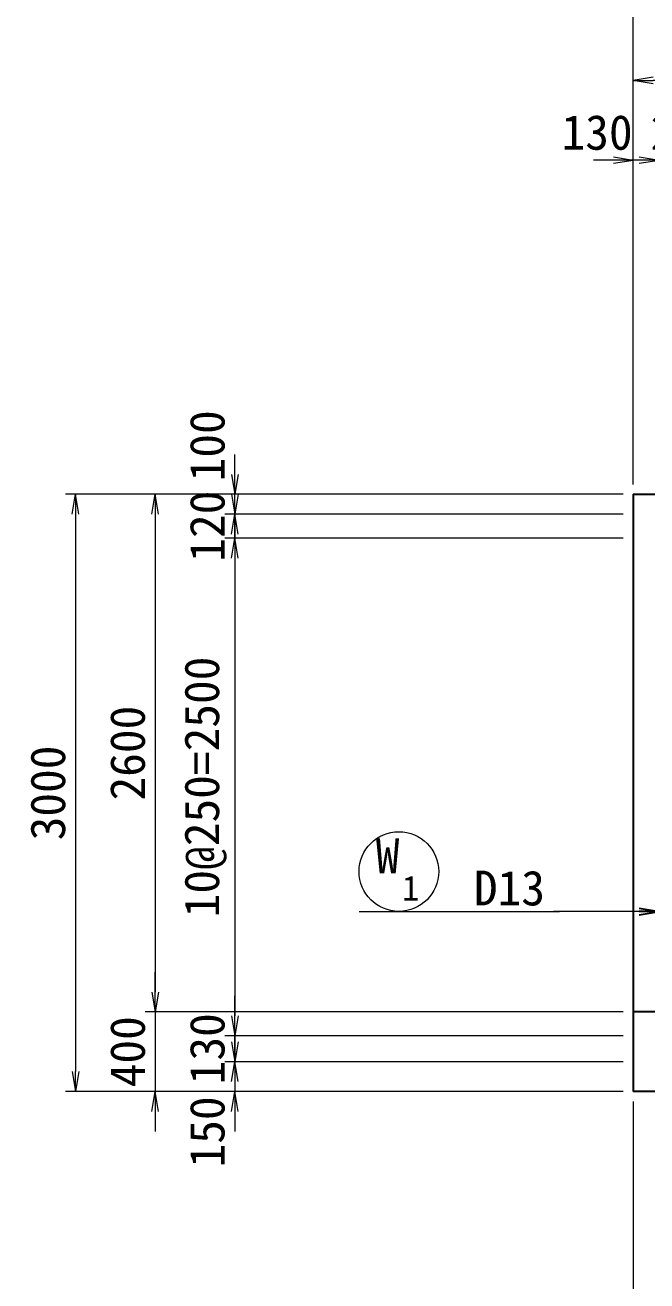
# Model space of a CAD drawing. Header units: millimetres. Extents: x 0 to 126150, y 0 to 29700.
# Drawn here: x 69815 to 72935, y 18308 to 24616 of the extents above; entities that cross this region are included whole.
import ezdxf
from ezdxf.enums import TextEntityAlignment as Align

# ---------------------------------------------------------------- set-up
doc = ezdxf.new("R2010")
doc.units = ezdxf.units.MM
doc.header["$LTSCALE"] = 500
doc.linetypes.add('DASHED2', pattern=[0.375, 0.25, -0.125])
doc.layers.get('Defpoints').update_dxf_attribs({"color": 153})
for name, color, linetype, lineweight in [('D-STR', 3, 'Continuous', 25), ('D-STR-DIM', 7, 'Continuous', 13), ('D-STR-HTXT', 4, 'Continuous', 13), ('D-STR-TXT', 7, 'Continuous', 13)]:
    doc.layers.add(name, color=color, linetype=linetype, lineweight=lineweight)
doc.styles.add('YOKO_GOTHIC', font='')
doc.styles.get('YOKO_GOTHIC').set_extended_font_data('MS Gothic')
doc.dimstyles.new('S50', dxfattribs={"dimscale": 50, "dimtxt": 3.5, "dimasz": 2, "dimexe": 1, "dimexo": 1, "dimgap": 1, "dimtad": 1, "dimdec": 0, "dimzin": 1, "dimdsep": 46, "dimtxsty": 'YOKO_GOTHIC', "dimblk": 'OPEN', "dimcen": 0, "dimclrd": 256, "dimclre": 256, "dimclrt": 256, "dimaunit": 1, "dimadec": 3, "dimazin": 0, "dimtfac": 1, "dimtdec": 0, "dimtix": 1, "dimtmove": 2, "dimatfit": 3, "dimldrblk": 'OPEN', "dimfxl": 1, "dimlwd": -1, "dimlwe": -1, "dimarcsym": 2})

# ---------------------------------------------------------------- blocks, each defined once
blk = doc.blocks.new('_Open')
at = {"color": 0, "linetype": 'ByBlock', "lineweight": -2}
for p, q in [((-1, 0.167), (0, 0)), ((-1, -0.167), (0, 0)), ((0, 0), (-1, 0))]:
    blk.add_line(p, q, dxfattribs=at)
blk = doc.blocks.new('*D237')
at = {"layer": 'D-STR-DIM', "transparency": 16777216}
for p, q in [((72866.9, 22308.7), (72866.9, 24788)), ((72966.9, 24738), (78566.9, 24738)), ((78666.9, 22308.7), (78666.9, 24788))]:
    blk.add_line(p, q, dxfattribs=at)
at = {"layer": 'Defpoints', "color": 0, "transparency": 16777216}
for p in [(78666.9, 24738), (72866.9, 22258.7), (78666.9, 22258.7)]:
    blk.add_point(p, dxfattribs=at)
at = {"layer": 'D-STR-DIM', "transparency": 16777216, "xscale": 100, "yscale": 100, "zscale": 100, "rotation": 180}
blk.add_blockref('_Open', (72866.9, 24738), dxfattribs=at)
at = {"layer": 'D-STR-DIM', "transparency": 16777216, "xscale": 100, "yscale": 100, "zscale": 100}
blk.add_blockref('_Open', (78666.9, 24738), dxfattribs=at)
at = {"layer": 'D-STR-DIM', "transparency": 16777216, "insert": (75766.9, 24875.5), "char_height": 175, "attachment_point": 5, "style": 'YOKO_GOTHIC'}
blk.add_mtext('5800', dxfattribs=at)
blk = doc.blocks.new('*D244')
at = {"layer": 'D-STR-DIM', "transparency": 16777216}
for p, q in [((72866.9, 22308.7), (72866.9, 24388)), ((78266.9, 22308.7), (78266.9, 24388)), ((78166.9, 24338), (72966.9, 24338))]:
    blk.add_line(p, q, dxfattribs=at)
at = {"layer": 'Defpoints', "color": 0, "transparency": 16777216}
for p in [(72866.9, 24338), (72866.9, 22258.7), (78266.9, 22258.7)]:
    blk.add_point(p, dxfattribs=at)
at = {"layer": 'D-STR-DIM', "transparency": 16777216, "xscale": 100, "yscale": 100, "zscale": 100, "rotation": 180}
blk.add_blockref('_Open', (72866.9, 24338), dxfattribs=at)
at = {"layer": 'D-STR-DIM', "transparency": 16777216, "xscale": 100, "yscale": 100, "zscale": 100}
blk.add_blockref('_Open', (78266.9, 24338), dxfattribs=at)
at = {"layer": 'D-STR-DIM', "transparency": 16777216, "insert": (75566.9, 24475.5), "char_height": 175, "attachment_point": 5, "style": 'YOKO_GOTHIC'}
blk.add_mtext('5400', dxfattribs=at)
blk = doc.blocks.new('*D245')
at = {"layer": 'D-STR-DIM', "transparency": 16777216}
for p, q in [((72866.9, 22308.7), (72866.9, 23988)), ((72996.9, 22308.7), (72996.9, 23988)), ((72766.9, 23938), (72666.9, 23938)), ((72996.9, 23938), (72866.9, 23938)), ((73096.9, 23938), (73196.9, 23938))]:
    blk.add_line(p, q, dxfattribs=at)
at = {"layer": 'Defpoints', "color": 0, "transparency": 16777216}
for p in [(72866.9, 23938), (72866.9, 22258.7), (72996.9, 22258.7)]:
    blk.add_point(p, dxfattribs=at)
at = {"layer": 'D-STR-DIM', "transparency": 16777216, "xscale": 100, "yscale": 100, "zscale": 100}
blk.add_blockref('_Open', (72866.9, 23938), dxfattribs=at)
at = {"layer": 'D-STR-DIM', "transparency": 16777216, "xscale": 100, "yscale": 100, "zscale": 100, "rotation": 180}
blk.add_blockref('_Open', (72996.9, 23938), dxfattribs=at)
at = {"layer": 'D-STR-DIM', "transparency": 16777216, "insert": (72685.1, 24075.5), "char_height": 175, "attachment_point": 5, "style": 'YOKO_GOTHIC'}
blk.add_mtext('130', dxfattribs=at)
blk = doc.blocks.new('*D246')
at = {"layer": 'D-STR-DIM', "transparency": 16777216}
for p, q in [((72816.9, 22258.7), (70016.9, 22258.7)), ((70066.9, 22158.7), (70066.9, 19358.7)), ((72816.9, 19258.7), (70016.9, 19258.7))]:
    blk.add_line(p, q, dxfattribs=at)
at = {"layer": 'Defpoints', "color": 0, "transparency": 16777216}
for p in [(72866.9, 22258.7), (70066.9, 19258.7), (72866.9, 19258.7)]:
    blk.add_point(p, dxfattribs=at)
at = {"layer": 'D-STR-DIM', "transparency": 16777216, "xscale": 100, "yscale": 100, "zscale": 100}
for p, rotation in [((70066.9, 22258.7), 90), ((70066.9, 19258.7), 270)]:
    blk.add_blockref('_Open', p, dxfattribs=dict(at, rotation=rotation))
at = {"layer": 'D-STR-DIM', "transparency": 16777216, "insert": (69929.4, 20758.7), "char_height": 175, "attachment_point": 5, "rotation": 90, "style": 'YOKO_GOTHIC'}
blk.add_mtext('3000', dxfattribs=at)
blk = doc.blocks.new('*D247')
at = {"layer": 'D-STR-DIM', "transparency": 16777216}
for p, q in [((72816.9, 22258.7), (70416.9, 22258.7)), ((70466.9, 22158.7), (70466.9, 19758.7)), ((72816.9, 19658.7), (70416.9, 19658.7))]:
    blk.add_line(p, q, dxfattribs=at)
at = {"layer": 'Defpoints', "color": 0, "transparency": 16777216}
for p in [(72866.9, 22258.7), (70466.9, 19658.7), (72866.9, 19658.7)]:
    blk.add_point(p, dxfattribs=at)
at = {"layer": 'D-STR-DIM', "transparency": 16777216, "xscale": 100, "yscale": 100, "zscale": 100}
for p, rotation in [((70466.9, 22258.7), 90), ((70466.9, 19658.7), 270)]:
    blk.add_blockref('_Open', p, dxfattribs=dict(at, rotation=rotation))
at = {"layer": 'D-STR-DIM', "transparency": 16777216, "insert": (70329.4, 20958.7), "char_height": 175, "attachment_point": 5, "rotation": 90, "style": 'YOKO_GOTHIC'}
blk.add_mtext('2600', dxfattribs=at)
blk = doc.blocks.new('*D248')
at = {"layer": 'D-STR-DIM', "transparency": 16777216}
for p, q in [((70466.9, 19758.7), (70466.9, 19858.7)), ((72816.9, 19658.7), (70416.9, 19658.7)), ((70466.9, 19658.7), (70466.9, 19258.7)), ((72816.9, 19258.7), (70416.9, 19258.7)), ((70466.9, 19158.7), (70466.9, 19058.7))]:
    blk.add_line(p, q, dxfattribs=at)
at = {"layer": 'Defpoints', "color": 0, "transparency": 16777216}
for p in [(72866.9, 19658.7), (70466.9, 19258.7), (72866.9, 19258.7)]:
    blk.add_point(p, dxfattribs=at)
at = {"layer": 'D-STR-DIM', "transparency": 16777216, "xscale": 100, "yscale": 100, "zscale": 100}
for p, rotation in [((70466.9, 19658.7), 270), ((70466.9, 19258.7), 90)]:
    blk.add_blockref('_Open', p, dxfattribs=dict(at, rotation=rotation))
at = {"layer": 'D-STR-DIM', "transparency": 16777216, "insert": (70329.4, 19458.7), "char_height": 175, "attachment_point": 5, "rotation": 90, "style": 'YOKO_GOTHIC'}
blk.add_mtext('400', dxfattribs=at)
blk = doc.blocks.new('*D249')
at = {"layer": 'D-STR-DIM', "transparency": 16777216}
for p, q in [((72816.9, 22038.7), (70816.9, 22038.7)), ((70866.9, 21938.7), (70866.9, 19638.7)), ((72816.9, 19538.7), (70816.9, 19538.7))]:
    blk.add_line(p, q, dxfattribs=at)
at = {"layer": 'Defpoints', "color": 0, "transparency": 16777216}
for p in [(72866.9, 22038.7), (70866.9, 19538.7), (72866.9, 19538.7)]:
    blk.add_point(p, dxfattribs=at)
at = {"layer": 'D-STR-DIM', "transparency": 16777216, "xscale": 100, "yscale": 100, "zscale": 100}
for p, rotation in [((70866.9, 22038.7), 90), ((70866.9, 19538.7), 270)]:
    blk.add_blockref('_Open', p, dxfattribs=dict(at, rotation=rotation))
at = {"layer": 'D-STR-DIM', "transparency": 16777216, "insert": (70720, 20788.7), "char_height": 175, "attachment_point": 5, "rotation": 90, "style": 'YOKO_GOTHIC'}
blk.add_mtext('10@250=2500', dxfattribs=at)
blk = doc.blocks.new('*D250')
at = {"layer": 'D-STR-DIM', "transparency": 16777216}
for p, q in [((70866.9, 19638.7), (70866.9, 19738.7)), ((72816.9, 19538.7), (70816.9, 19538.7)), ((70866.9, 19538.7), (70866.9, 19408.7)), ((72816.9, 19408.7), (70816.9, 19408.7)), ((70866.9, 19308.7), (70866.9, 19208.7))]:
    blk.add_line(p, q, dxfattribs=at)
at = {"layer": 'Defpoints', "color": 0, "transparency": 16777216}
for p in [(72866.9, 19538.7), (70866.9, 19408.7), (72866.9, 19408.7)]:
    blk.add_point(p, dxfattribs=at)
at = {"layer": 'D-STR-DIM', "transparency": 16777216, "xscale": 100, "yscale": 100, "zscale": 100}
for p, rotation in [((70866.9, 19538.7), 270), ((70866.9, 19408.7), 90)]:
    blk.add_blockref('_Open', p, dxfattribs=dict(at, rotation=rotation))
at = {"layer": 'D-STR-DIM', "transparency": 16777216, "insert": (70729.4, 19473.7), "char_height": 175, "attachment_point": 5, "rotation": 90, "style": 'YOKO_GOTHIC'}
blk.add_mtext('130', dxfattribs=at)
blk = doc.blocks.new('*D251')
at = {"layer": 'D-STR-DIM', "transparency": 16777216}
for p, q in [((70866.9, 19508.7), (70866.9, 19608.7)), ((72816.9, 19408.7), (70816.9, 19408.7)), ((70866.9, 19408.7), (70866.9, 19258.7)), ((72816.9, 19258.7), (70816.9, 19258.7)), ((70866.9, 19158.7), (70866.9, 19058.7))]:
    blk.add_line(p, q, dxfattribs=at)
at = {"layer": 'Defpoints', "color": 0, "transparency": 16777216}
for p in [(72866.9, 19408.7), (70866.9, 19258.7), (72866.9, 19258.7)]:
    blk.add_point(p, dxfattribs=at)
at = {"layer": 'D-STR-DIM', "transparency": 16777216, "xscale": 100, "yscale": 100, "zscale": 100}
for p, rotation in [((70866.9, 19408.7), 270), ((70866.9, 19258.7), 90)]:
    blk.add_blockref('_Open', p, dxfattribs=dict(at, rotation=rotation))
at = {"layer": 'D-STR-DIM', "transparency": 16777216, "insert": (70729.4, 19055.9), "char_height": 175, "attachment_point": 5, "rotation": 90, "style": 'YOKO_GOTHIC'}
blk.add_mtext('150', dxfattribs=at)
blk = doc.blocks.new('*D252')
at = {"layer": 'D-STR-DIM', "transparency": 16777216}
for p, q in [((70866.9, 22258.7), (70866.9, 22358.7)), ((72816.9, 22158.7), (70816.9, 22158.7)), ((70866.9, 22038.7), (70866.9, 22158.7)), ((72816.9, 22038.7), (70816.9, 22038.7)), ((70866.9, 21938.7), (70866.9, 21838.7))]:
    blk.add_line(p, q, dxfattribs=at)
at = {"layer": 'Defpoints', "color": 0, "transparency": 16777216}
for p in [(70866.9, 22158.7), (72866.9, 22158.7), (72866.9, 22038.7)]:
    blk.add_point(p, dxfattribs=at)
at = {"layer": 'D-STR-DIM', "transparency": 16777216, "xscale": 100, "yscale": 100, "zscale": 100}
for p, rotation in [((70866.9, 22158.7), 270), ((70866.9, 22038.7), 90)]:
    blk.add_blockref('_Open', p, dxfattribs=dict(at, rotation=rotation))
at = {"layer": 'D-STR-DIM', "transparency": 16777216, "insert": (70729.4, 22098.7), "char_height": 175, "attachment_point": 5, "rotation": 90, "style": 'YOKO_GOTHIC'}
blk.add_mtext('120', dxfattribs=at)
blk = doc.blocks.new('*D253')
at = {"layer": 'D-STR-DIM', "transparency": 16777216}
for p, q in [((70866.9, 22358.7), (70866.9, 22458.7)), ((72816.9, 22258.7), (70816.9, 22258.7)), ((70866.9, 22158.7), (70866.9, 22258.7)), ((72816.9, 22158.7), (70816.9, 22158.7)), ((70866.9, 22058.7), (70866.9, 21958.7))]:
    blk.add_line(p, q, dxfattribs=at)
at = {"layer": 'Defpoints', "color": 0, "transparency": 16777216}
for p in [(70866.9, 22258.7), (72866.9, 22258.7), (72866.9, 22158.7)]:
    blk.add_point(p, dxfattribs=at)
at = {"layer": 'D-STR-DIM', "transparency": 16777216, "xscale": 100, "yscale": 100, "zscale": 100}
for p, rotation in [((70866.9, 22258.7), 270), ((70866.9, 22158.7), 90)]:
    blk.add_blockref('_Open', p, dxfattribs=dict(at, rotation=rotation))
at = {"layer": 'D-STR-DIM', "transparency": 16777216, "insert": (70729.4, 22502.4), "char_height": 175, "attachment_point": 5, "rotation": 90, "style": 'YOKO_GOTHIC'}
blk.add_mtext('100', dxfattribs=at)
blk = doc.blocks.new('*D263')
at = {"layer": 'D-STR-DIM', "transparency": 16777216}
for p, q in [((72866.9, 19208.7), (72866.9, 16941.1)), ((78666.9, 19108.7), (78666.9, 16941.1)), ((72966.9, 16991.1), (78566.9, 16991.1))]:
    blk.add_line(p, q, dxfattribs=at)
at = {"layer": 'Defpoints', "color": 0, "transparency": 16777216}
for p in [(72866.9, 19258.7), (78666.9, 19158.7), (78666.9, 16991.1)]:
    blk.add_point(p, dxfattribs=at)
at = {"layer": 'D-STR-DIM', "transparency": 16777216, "xscale": 100, "yscale": 100, "zscale": 100, "rotation": 180}
blk.add_blockref('_Open', (72866.9, 16991.1), dxfattribs=at)
at = {"layer": 'D-STR-DIM', "transparency": 16777216, "xscale": 100, "yscale": 100, "zscale": 100}
blk.add_blockref('_Open', (78666.9, 16991.1), dxfattribs=at)
at = {"layer": 'D-STR-DIM', "transparency": 16777216, "insert": (75766.9, 17128.6), "char_height": 175, "attachment_point": 5, "style": 'YOKO_GOTHIC'}
blk.add_mtext('5800', dxfattribs=at)
blk = doc.blocks.new('*D264')
at = {"layer": 'D-STR-DIM', "transparency": 16777216}
for p, q in [((72866.9, 19208.7), (72866.9, 17341.1)), ((77966.9, 19208.7), (77966.9, 17341.1)), ((72966.9, 17391.1), (77866.9, 17391.1))]:
    blk.add_line(p, q, dxfattribs=at)
at = {"layer": 'Defpoints', "color": 0, "transparency": 16777216}
for p in [(72866.9, 19258.7), (77966.9, 19258.7), (77966.9, 17391.1)]:
    blk.add_point(p, dxfattribs=at)
at = {"layer": 'D-STR-DIM', "transparency": 16777216, "xscale": 100, "yscale": 100, "zscale": 100, "rotation": 180}
blk.add_blockref('_Open', (72866.9, 17391.1), dxfattribs=at)
at = {"layer": 'D-STR-DIM', "transparency": 16777216, "xscale": 100, "yscale": 100, "zscale": 100}
blk.add_blockref('_Open', (77966.9, 17391.1), dxfattribs=at)
at = {"layer": 'D-STR-DIM', "transparency": 16777216, "insert": (75416.9, 17528.6), "char_height": 175, "attachment_point": 5, "style": 'YOKO_GOTHIC'}
blk.add_mtext('5100', dxfattribs=at)
blk = doc.blocks.new('*D52')
at = {"layer": 'D-STR-DIM', "transparency": 16777216}
for p, q in [((72866.9, 19208.7), (72866.9, 17741.1)), ((72996.9, 19208.7), (72996.9, 17741.1)), ((72766.9, 17791.1), (72666.9, 17791.1)), ((72996.9, 17791.1), (72866.9, 17791.1)), ((73096.9, 17791.1), (73196.9, 17791.1))]:
    blk.add_line(p, q, dxfattribs=at)
at = {"layer": 'Defpoints', "color": 0, "transparency": 16777216}
for p in [(72866.9, 19258.7), (72996.9, 19258.7), (72866.9, 17791.1)]:
    blk.add_point(p, dxfattribs=at)
at = {"layer": 'D-STR-DIM', "transparency": 16777216, "xscale": 100, "yscale": 100, "zscale": 100}
blk.add_blockref('_Open', (72866.9, 17791.1), dxfattribs=at)
at = {"layer": 'D-STR-DIM', "transparency": 16777216, "xscale": 100, "yscale": 100, "zscale": 100, "rotation": 180}
blk.add_blockref('_Open', (72996.9, 17791.1), dxfattribs=at)
at = {"layer": 'D-STR-DIM', "transparency": 16777216, "insert": (72673.2, 17928.6), "char_height": 175, "attachment_point": 5, "style": 'YOKO_GOTHIC'}
blk.add_mtext('130', dxfattribs=at)
blk = doc.blocks.new('*D375')
at = {"layer": 'D-STR-DIM', "transparency": 16777216}
for p, q in [((72996.9, 22308.7), (72996.9, 23988)), ((73266.9, 22308.7), (73266.9, 23988)), ((72896.9, 23938), (72796.9, 23938)), ((72996.9, 23938), (73266.9, 23938)), ((73366.9, 23938), (73466.9, 23938))]:
    blk.add_line(p, q, dxfattribs=at)
at = {"layer": 'Defpoints', "color": 0, "transparency": 16777216}
for p in [(73266.9, 23938), (72996.9, 22258.7), (73266.9, 22258.7)]:
    blk.add_point(p, dxfattribs=at)
at = {"layer": 'D-STR-DIM', "transparency": 16777216, "xscale": 100, "yscale": 100, "zscale": 100}
blk.add_blockref('_Open', (72996.9, 23938), dxfattribs=at)
at = {"layer": 'D-STR-DIM', "transparency": 16777216, "xscale": 100, "yscale": 100, "zscale": 100, "rotation": 180}
blk.add_blockref('_Open', (73266.9, 23938), dxfattribs=at)
at = {"layer": 'D-STR-DIM', "transparency": 16777216, "insert": (73131.9, 24075.5), "char_height": 175, "attachment_point": 5, "style": 'YOKO_GOTHIC'}
blk.add_mtext('270', dxfattribs=at)
blk = doc.blocks.new('*D376')
at = {"layer": 'D-STR-DIM', "transparency": 16777216}
for p, q in [((72996.9, 19208.7), (72996.9, 17741.1)), ((73266.9, 19208.7), (73266.9, 17741.1)), ((72896.9, 17791.1), (72796.9, 17791.1)), ((72996.9, 17791.1), (73266.9, 17791.1)), ((73366.9, 17791.1), (73466.9, 17791.1))]:
    blk.add_line(p, q, dxfattribs=at)
at = {"layer": 'Defpoints', "color": 0, "transparency": 16777216}
for p in [(72996.9, 19258.7), (73266.9, 19258.7), (73266.9, 17791.1)]:
    blk.add_point(p, dxfattribs=at)
at = {"layer": 'D-STR-DIM', "transparency": 16777216, "xscale": 100, "yscale": 100, "zscale": 100}
blk.add_blockref('_Open', (72996.9, 17791.1), dxfattribs=at)
at = {"layer": 'D-STR-DIM', "transparency": 16777216, "xscale": 100, "yscale": 100, "zscale": 100, "rotation": 180}
blk.add_blockref('_Open', (73266.9, 17791.1), dxfattribs=at)
at = {"layer": 'D-STR-DIM', "transparency": 16777216, "insert": (73131.9, 17928.6), "char_height": 175, "attachment_point": 5, "style": 'YOKO_GOTHIC'}
blk.add_mtext('270', dxfattribs=at)

msp = doc.modelspace()

# ---------------------------------------------------------------- linework, layer by layer
at = {"layer": 'D-STR'}
for p, q in [((72866.9, 22258.7), (78666.9, 22258.7)), ((72866.9, 22258.7), (72866.9, 19258.7)), ((77966.9, 19258.7), (72866.9, 19258.7))]:
    msp.add_line(p, q, dxfattribs=at)
at = {"layer": 'D-STR', "linetype": 'DASHED2', "ltscale": 1.5}
msp.add_line((78666.9, 19658.7), (72866.9, 19658.7), dxfattribs=at)
at = {"layer": 'D-STR-HTXT'}
msp.add_line((71490.3, 20163.7), (72496.9, 20163.7), dxfattribs=at)
at = {"layer": 'D-STR-HTXT', "color": 6}
msp.add_circle((71690.3, 20363.7), 200, dxfattribs=at)

# ---------------------------------------------------------------- texts
at = {"layer": 'D-STR-TXT', "color": 6, "style": 'YOKO_GOTHIC'}
for s, height, p in [('W', 175, (71634, 20355.4)), ('1', 125, (71749.7, 20217.6))]:
    msp.add_text(s, height=height, dxfattribs=at).set_placement(p, align=Align.CENTER)
msp.add_text('D13', height=175, dxfattribs=at).set_placement((72066.8, 20193.7))

# ---------------------------------------------------------------- dimensions: what is measured, and where the dimension line sits
at = {"layer": 'D-STR-DIM'}
for base, p1, p2, picture, middle in [((78666.9, 24738), (72866.9, 22258.7), (78666.9, 22258.7), '*D237', (75766.9, 24875.5)), ((72866.9, 24338), (78266.9, 22258.7), (72866.9, 22258.7), '*D244', (75566.9, 24475.5)), ((73266.9, 23938), (72996.9, 22258.7), (73266.9, 22258.7), '*D375', (73131.9, 24075.5)), ((73266.9, 17791.1), (72996.9, 19258.7), (73266.9, 19258.7), '*D376', (73131.9, 17928.6)), ((78666.9, 16991.1), (72866.9, 19258.7), (78666.9, 19158.7), '*D263', (75766.9, 17128.6)), ((77966.9, 17391.1), (72866.9, 19258.7), (77966.9, 19258.7), '*D264', (75416.9, 17528.6))]:
    dim = msp.add_linear_dim(base=base, p1=p1, p2=p2, dimstyle='S50', dxfattribs=at)
    dim.commit()
    dim.dimension.update_dxf_attribs({"geometry": picture, "text_midpoint": middle})
for base, p1, p2, picture, middle in [((72866.9, 23938), (72996.9, 22258.7), (72866.9, 22258.7), '*D245', (72685.1, 24075.5)), ((72866.9, 17791.1), (72996.9, 19258.7), (72866.9, 19258.7), '*D52', (72673.2, 17928.6))]:
    dim = msp.add_linear_dim(base=base, p1=p1, p2=p2, dimstyle='S50', dxfattribs=at)
    dim.commit()
    dim.dimension.update_dxf_attribs({"geometry": picture, "text_midpoint": middle, "dimtype": 160})
for base, p1, p2, picture, middle in [((70866.9, 22258.7), (72866.9, 22158.7), (72866.9, 22258.7), '*D253', (70729.4, 22502.4)), ((70866.9, 19258.7), (72866.9, 19408.7), (72866.9, 19258.7), '*D251', (70729.4, 19055.9))]:
    dim = msp.add_linear_dim(base=base, p1=p1, p2=p2, angle=90, dimstyle='S50', dxfattribs=at)
    dim.commit()
    dim.dimension.update_dxf_attribs({"geometry": picture, "text_midpoint": middle, "dimtype": 160})
for base, p1, p2, picture, middle in [((70866.9, 22158.7), (72866.9, 22038.7), (72866.9, 22158.7), '*D252', (70729.4, 22098.7)), ((70066.9, 19258.7), (72866.9, 22258.7), (72866.9, 19258.7), '*D246', (69929.4, 20758.7)), ((70466.9, 19658.7), (72866.9, 22258.7), (72866.9, 19658.7), '*D247', (70329.4, 20958.7)), ((70466.9, 19258.7), (72866.9, 19658.7), (72866.9, 19258.7), '*D248', (70329.4, 19458.7)), ((70866.9, 19408.7), (72866.9, 19538.7), (72866.9, 19408.7), '*D250', (70729.4, 19473.7))]:
    dim = msp.add_linear_dim(base=base, p1=p1, p2=p2, angle=90, dimstyle='S50', dxfattribs=at)
    dim.commit()
    dim.dimension.update_dxf_attribs({"geometry": picture, "text_midpoint": middle})
dim = msp.add_linear_dim(base=(70866.9, 19538.7), p1=(72866.9, 22038.7), p2=(72866.9, 19538.7), angle=90, text='10@250=<>', dimstyle='S50', dxfattribs=at)
dim.commit()
dim.dimension.update_dxf_attribs({"geometry": '*D249', "text_midpoint": (70720, 20788.7)})

# ---------------------------------------------------------------- leaders
at = {"layer": 'D-STR-HTXT'}
for points in [[(78546.9, 20163.7), (72466.9, 20163.7)], [(72996.9, 20163.7), (72748.3, 20163.7)]]:
    msp.add_leader(points, dimstyle='S50', dxfattribs=at)

doc.saveas('drawing.dxf')
